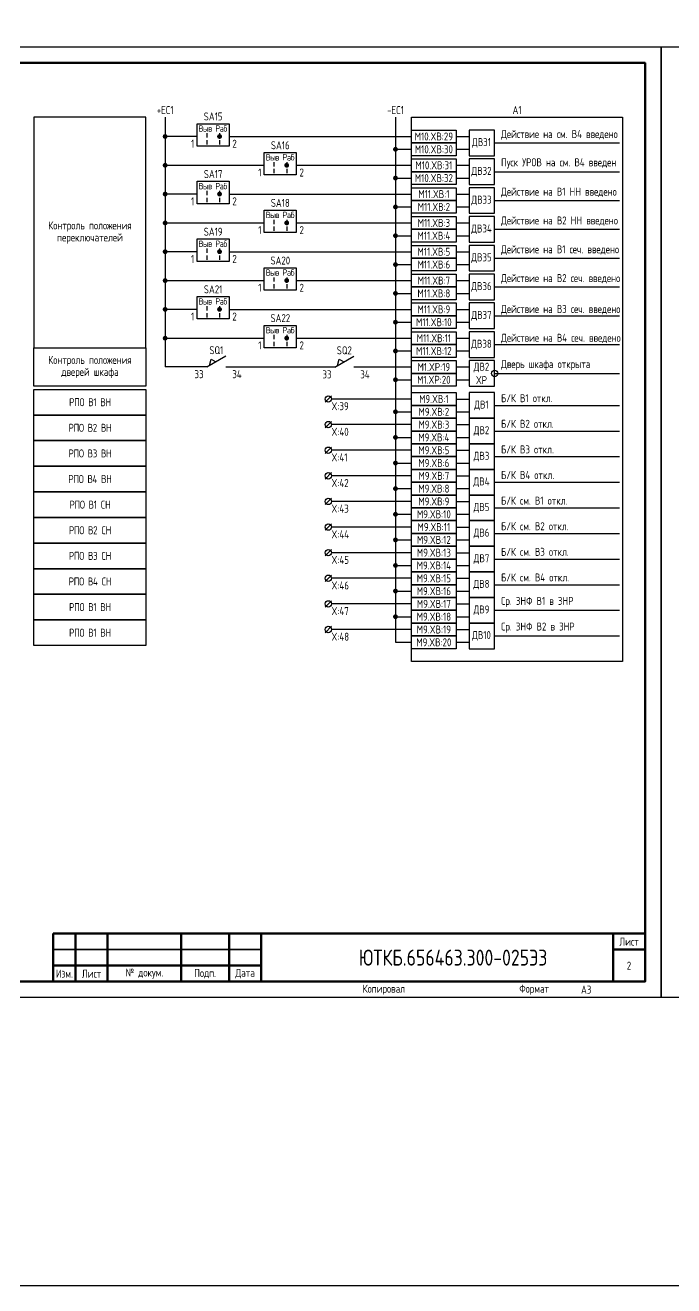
# Model space of a CAD drawing. Header units: millimetres. Extents: x -1036 to 3772, y -90 to 586.
# Drawn here: x 641.2 to 844, y -90 to 303.8 of the extents above; entities that cross this region are included whole.
import ezdxf

# ---------------------------------------------------------------- set-up
doc = ezdxf.new("R2010")
doc.units = ezdxf.units.MM
doc.styles.add('Gost_type_A', font='GOST_0.TTF')

# ---------------------------------------------------------------- blocks, each defined once
blk = doc.blocks.new('Штамп малый нижний')
at = {"lineweight": 50}
for points in [[(-185, 15), (-178, 15), (-178, 5), (-185, 5)], [(-178, 15), (-168, 15), (-168, 5), (-178, 5)], [(-168, 15), (-145, 15), (-145, 5), (-168, 5)], [(-145, 15), (-130, 15), (-130, 5), (-145, 5)], [(-130, 15), (-120, 15), (-120, 5), (-130, 5)], [(-120, 15), (-10, 15), (-10, 0), (-120, 0)], [(-10, 15), (0, 15), (0, 10), (-10, 10)], [(-10, 10), (0, 10), (0, 0), (-10, 0)], [(-185, 5), (-178, 5), (-178, 0), (-185, 0)], [(-178, 5), (-168, 5), (-168, 0), (-178, 0)], [(-168, 5), (-145, 5), (-145, 0), (-168, 0)], [(-145, 5), (-130, 5), (-130, 0), (-145, 0)], [(-130, 5), (-120, 5), (-120, 0), (-130, 0)]]:
    blk.add_lwpolyline(points, close=True, dxfattribs=at)
for points in [[(-185, 15), (-178, 15), (-178, 10), (-185, 10)], [(-178, 15), (-168, 15), (-168, 10), (-178, 10)], [(-168, 15), (-145, 15), (-145, 10), (-168, 10)], [(-145, 15), (-130, 15), (-130, 10), (-145, 10)], [(-130, 15), (-120, 15), (-120, 10), (-130, 10)], [(-185, 10), (-178, 10), (-178, 5), (-185, 5)], [(-178, 10), (-168, 10), (-168, 5), (-178, 5)], [(-168, 10), (-145, 10), (-145, 5), (-168, 5)], [(-145, 10), (-130, 10), (-130, 5), (-145, 5)], [(-130, 10), (-120, 10), (-120, 5), (-130, 5)]]:
    blk.add_lwpolyline(points, close=True)
at = {"char_height": 2.5, "style": 'Gost_type_A'}
for s, insert, width, attachment_point in [('Лист', (-5, 12.5), 10, 5), ('№ докум.', (-156.5, 2.5), 23, 5), ('Подп.', (-137.5, 2.5), 15, 5), ('Дата', (-125, 2.5), 10, 5), ('Изм.', (-181.5, 2.5), 7, 5), ('Лист', (-173, 2.5), 10, 5), ('Копировал', (-75, -2.53), 13.1202, 6), ('Формат', (-30, -2.53), 13.1202, 6)]:
    blk.add_mtext(s, dxfattribs=dict(at, insert=insert, width=width, attachment_point=attachment_point))
blk = doc.blocks.new('Формат_А3')
blk.add_lwpolyline([(-420, 297), (0, 297), (0, 0), (-420, 0)], close=True)
at = {"lineweight": 50}
blk.add_lwpolyline([(-400, 292), (-5, 292), (-5, 5), (-400, 5)], close=True, dxfattribs=at)
blk = doc.blocks.new('POINT')
at = {"const_width": 0.75}
blk.add_lwpolyline([(-0.375, 0, 1), (0.375, 0, 1)], format="xyb", close=True, dxfattribs=at)
blk = doc.blocks.new('Переключатель_положение')
for p, q in [((2, 1), (2, -0.34)), ((2, -1.14), (2, -2.49))]:
    blk.add_line(p, q)

msp = doc.modelspace()

# ---------------------------------------------------------------- linework, layer by layer
for p, q in [((685, 275), (685, 197)), ((757, 275), (757, 111)), ((695, 269), (685, 269)), ((705, 269), (762, 269)), ((776, 269), (780, 269)), ((757, 265), (762, 265)), ((776, 265), (780, 265)), ((788, 267), (827, 267)), ((685, 260), (716, 260)), ((726, 260), (762, 260)), ((776, 260), (780, 260)), ((757, 256), (762, 256)), ((776, 256), (780, 256)), ((788, 258), (827, 258)), ((695, 251), (685, 251)), ((705, 251), (762, 251)), ((776, 251), (780, 251)), ((788, 249), (827, 249)), ((757, 247), (762, 247)), ((776, 247), (780, 247)), ((685, 242), (716, 242)), ((726, 242), (762, 242)), ((776, 242), (780, 242)), ((757, 238), (762, 238)), ((776, 238), (780, 238)), ((788, 240), (827, 240)), ((695, 233), (685, 233)), ((705, 233), (762, 233)), ((776, 233), (780, 233)), ((757, 229), (762, 229)), ((776, 229), (780, 229)), ((788, 231), (827, 231)), ((685, 224), (716, 224)), ((726, 224), (762, 224)), ((776, 224), (780, 224)), ((788, 222), (827, 222)), ((757, 220), (762, 220)), ((776, 220), (780, 220)), ((695, 215), (685, 215)), ((705, 215), (762, 215)), ((776, 215), (780, 215)), ((788, 213), (827, 213)), ((757, 211), (762, 211)), ((776, 211), (780, 211)), ((685, 206), (716, 206)), ((726, 206), (762, 206)), ((776, 206), (780, 206)), ((757, 202), (762, 202)), ((776, 202), (780, 202)), ((788, 204), (827, 204)), ((698, 197), (685, 197)), ((698, 197), (704, 200.46)), ((698.86, 197.5), (699.43, 199.48)), ((699.43, 199.48), (700.87, 198.65)), ((738, 196.95), (704, 196.95)), ((738, 196.95), (744, 200.42)), ((738.86, 197.45), (739.43, 199.44)), ((739.43, 199.44), (740.87, 198.61)), ((744, 197), (762, 197)), ((776, 197), (780, 197)), ((757, 193), (762, 193)), ((776, 193), (780, 193)), ((788, 195), (827, 195)), ((737, 188), (735, 186)), ((762, 187), (737, 187)), ((776, 187), (780, 187)), ((757, 183), (762, 183)), ((776, 183), (780, 183)), ((788, 185), (827, 185)), ((737, 180), (735, 178)), ((762, 179), (737, 179)), ((776, 179), (780, 179)), ((757, 175), (762, 175)), ((776, 175), (780, 175)), ((788, 177), (827, 177)), ((737, 172), (735, 170)), ((762, 171), (737, 171)), ((776, 171), (780, 171)), ((757, 167), (762, 167)), ((776, 167), (780, 167)), ((788, 169), (827, 169)), ((737, 164), (735, 162)), ((762, 163), (737, 163)), ((776, 163), (780, 163)), ((757, 159), (762, 159)), ((776, 159), (780, 159)), ((788, 161), (827, 161)), ((737, 156), (735, 154)), ((762, 155), (737, 155)), ((776, 155), (780, 155)), ((757, 151), (762, 151)), ((776, 151), (780, 151)), ((788, 153), (827, 153)), ((737, 148), (735, 146)), ((762, 147), (737, 147)), ((776, 147), (780, 147)), ((757, 143), (762, 143)), ((776, 143), (780, 143)), ((788, 145), (827, 145)), ((737, 140), (735, 138)), ((762, 139), (737, 139)), ((776, 139), (780, 139)), ((757, 135), (762, 135)), ((776, 135), (780, 135)), ((788, 137), (827, 137)), ((737, 132), (735, 130)), ((762, 131), (737, 131)), ((776, 131), (780, 131)), ((757, 127), (762, 127)), ((776, 127), (780, 127)), ((788, 129), (827, 129)), ((737, 124), (735, 122)), ((762, 123), (737, 123)), ((776, 123), (780, 123)), ((757, 119), (762, 119)), ((776, 119), (780, 119)), ((788, 121), (827, 121)), ((737, 116), (735, 114)), ((762, 115), (737, 115)), ((776, 115), (780, 115)), ((757, 111), (762, 111)), ((776, 111), (780, 111)), ((788, 113), (827, 113))]:
    msp.add_line(p, q)
for points in [[(-1036, 586), (3772, 586), (3772, -90), (-1036, -90)], [(679, 275), (644, 275), (644, 203), (679, 203)], [(695, 273), (705, 273), (705, 266), (695, 266)], [(762, 275), (828, 275), (828, 105), (762, 105)], [(762, 271), (776, 271), (776, 267), (762, 267)], [(716, 264), (726, 264), (726, 257), (716, 257)], [(762, 267), (776, 267), (776, 263), (762, 263)], [(762, 262), (776, 262), (776, 258), (762, 258)], [(762, 258), (776, 258), (776, 254), (762, 254)], [(695, 255), (705, 255), (705, 248), (695, 248)], [(762, 253), (776, 253), (776, 249), (762, 249)], [(762, 249), (776, 249), (776, 245), (762, 245)], [(716, 246), (726, 246), (726, 239), (716, 239)], [(762, 244), (776, 244), (776, 240), (762, 240)], [(695, 237), (705, 237), (705, 230), (695, 230)], [(762, 240), (776, 240), (776, 236), (762, 236)], [(762, 235), (776, 235), (776, 231), (762, 231)], [(762, 231), (776, 231), (776, 227), (762, 227)], [(716, 228), (726, 228), (726, 221), (716, 221)], [(762, 226), (776, 226), (776, 222), (762, 222)], [(762, 222), (776, 222), (776, 218), (762, 218)], [(695, 219), (705, 219), (705, 212), (695, 212)], [(762, 217), (776, 217), (776, 213), (762, 213)], [(762, 213), (776, 213), (776, 209), (762, 209)], [(716, 210), (726, 210), (726, 203), (716, 203)], [(762, 208), (776, 208), (776, 204), (762, 204)], [(679, 191), (644, 191), (644, 203), (679, 203)], [(762, 204), (776, 204), (776, 200), (762, 200)], [(762, 199), (776, 199), (776, 195), (762, 195)], [(762, 195), (776, 195), (776, 191), (762, 191)], [(679, 182), (644, 182), (644, 190), (679, 190)], [(762, 189), (776, 189), (776, 185), (762, 185)], [(679, 174), (644, 174), (644, 182), (679, 182)], [(762, 185), (776, 185), (776, 181), (762, 181)], [(762, 181), (776, 181), (776, 177), (762, 177)], [(679, 166), (644, 166), (644, 174), (679, 174)], [(762, 177), (776, 177), (776, 173), (762, 173)], [(762, 173), (776, 173), (776, 169), (762, 169)], [(679, 158), (644, 158), (644, 166), (679, 166)], [(762, 169), (776, 169), (776, 165), (762, 165)], [(762, 165), (776, 165), (776, 161), (762, 161)], [(679, 150), (644, 150), (644, 158), (679, 158)], [(762, 161), (776, 161), (776, 157), (762, 157)], [(762, 157), (776, 157), (776, 153), (762, 153)], [(679, 142), (644, 142), (644, 150), (679, 150)], [(762, 153), (776, 153), (776, 149), (762, 149)], [(762, 149), (776, 149), (776, 145), (762, 145)], [(679, 134), (644, 134), (644, 142), (679, 142)], [(762, 145), (776, 145), (776, 141), (762, 141)], [(762, 141), (776, 141), (776, 137), (762, 137)], [(679, 126), (644, 126), (644, 134), (679, 134)], [(762, 137), (776, 137), (776, 133), (762, 133)], [(762, 133), (776, 133), (776, 129), (762, 129)], [(762, 129), (776, 129), (776, 125), (762, 125)], [(679, 118), (644, 118), (644, 126), (679, 126)], [(762, 125), (776, 125), (776, 121), (762, 121)], [(762, 121), (776, 121), (776, 117), (762, 117)], [(679, 110), (644, 110), (644, 118), (679, 118)], [(762, 117), (776, 117), (776, 113), (762, 113)], [(762, 113), (776, 113), (776, 109), (762, 109)]]:
    msp.add_lwpolyline(points, close=True)
at = {"ltscale": 4}
for points in [[(780, 263), (788, 263), (788, 271), (780, 271)], [(780, 254), (788, 254), (788, 262), (780, 262)], [(780, 245), (788, 245), (788, 253), (780, 253)], [(780, 236), (788, 236), (788, 244), (780, 244)], [(780, 227), (788, 227), (788, 235), (780, 235)], [(780, 218), (788, 218), (788, 226), (780, 226)], [(780, 209), (788, 209), (788, 217), (780, 217)], [(780, 200), (788, 200), (788, 208), (780, 208)], [(780, 191), (788, 191), (788, 199), (780, 199)], [(780, 181), (788, 181), (788, 189), (780, 189)], [(780, 173), (788, 173), (788, 181), (780, 181)], [(780, 165), (788, 165), (788, 173), (780, 173)], [(780, 157), (788, 157), (788, 165), (780, 165)], [(780, 149), (788, 149), (788, 157), (780, 157)], [(780, 141), (788, 141), (788, 149), (780, 149)], [(780, 133), (788, 133), (788, 141), (780, 141)], [(780, 125), (788, 125), (788, 133), (780, 133)], [(780, 117), (788, 117), (788, 125), (780, 125)], [(780, 109), (788, 109), (788, 117), (780, 117)]]:
    msp.add_lwpolyline(points, close=True, dxfattribs=at)
for centre in [(788, 195), (736, 187), (736, 179), (736, 171), (736, 163), (736, 155), (736, 147), (736, 139), (736, 131), (736, 123), (736, 115)]:
    msp.add_circle(centre, 1)

# ---------------------------------------------------------------- block references
at = {"color": 1}
for name, p in [('Формат_А3', (840, 0)), ('Формат_А3', (1260, 0)), ('Штамп малый нижний', (835, 5))]:
    msp.add_blockref(name, p, dxfattribs=at)
for name, p in [('POINT', (685, 269)), ('Переключатель_положение', (696, 269)), ('POINT', (702, 269)), ('Переключатель_положение', (700, 269)), ('POINT', (757, 265)), ('POINT', (757, 265)), ('POINT', (685, 260)), ('Переключатель_положение', (717, 260)), ('POINT', (723, 260)), ('Переключатель_положение', (721, 260)), ('POINT', (757, 256)), ('POINT', (757, 256)), ('POINT', (685, 251)), ('Переключатель_положение', (696, 251)), ('POINT', (702, 251)), ('Переключатель_положение', (700, 251)), ('POINT', (757, 247)), ('POINT', (757, 247)), ('POINT', (685, 242)), ('Переключатель_положение', (717, 242)), ('POINT', (723, 242)), ('Переключатель_положение', (721, 242)), ('POINT', (757, 238)), ('POINT', (757, 238)), ('POINT', (685, 233)), ('Переключатель_положение', (696, 233)), ('POINT', (702, 233)), ('Переключатель_положение', (700, 233)), ('POINT', (757, 229)), ('POINT', (757, 229)), ('POINT', (685, 224)), ('Переключатель_положение', (717, 224)), ('POINT', (723, 224)), ('Переключатель_положение', (721, 224)), ('POINT', (757, 220)), ('POINT', (757, 220)), ('POINT', (685, 215)), ('Переключатель_положение', (696, 215)), ('POINT', (702, 215)), ('Переключатель_положение', (700, 215)), ('POINT', (757, 211)), ('POINT', (757, 211)), ('POINT', (685, 206)), ('Переключатель_положение', (717, 206)), ('POINT', (723, 206)), ('Переключатель_положение', (721, 206)), ('POINT', (757, 202)), ('POINT', (757, 202)), ('POINT', (757, 193)), ('POINT', (757, 193)), ('POINT', (757, 183)), ('POINT', (757, 175)), ('POINT', (757, 167)), ('POINT', (757, 159)), ('POINT', (757, 151)), ('POINT', (757, 143)), ('POINT', (757, 135)), ('POINT', (757, 135)), ('POINT', (757, 127)), ('POINT', (757, 127)), ('POINT', (757, 119)), ('POINT', (757, 119))]:
    msp.add_blockref(name, p)

# ---------------------------------------------------------------- texts
at = {"style": 'Gost_type_A'}
for s, insert, char_height, width, attachment_point in [('+EC1', (685, 276), 2.5, 20, 8), ('SA15', (700, 274), 2.5, 10, 8), ('-EC1', (757, 276), 2.5, 20, 8), ('{\\T0.9;Выв}', (697.5, 271.5), 2, 5, 5), ('{\\T0.9;Раб}', (702.5, 271.5), 2, 5, 5), ('{\\T0.9;1}', (694, 268), 2.5, 5, 3), ('M10.XВ:29', (769, 269), 2.5, 14, 5), ('ДВ31', (783.88, 267), 2.5, 7.7588, 5), ('\\pxt10;Действие на см. В4 введено', (790, 268), 2.5, 41.4244, 7), ('SA16', (721, 265), 2.5, 10, 8), ('M10.XВ:30', (769, 265), 2.5, 14, 5), ('{\\T0.9;Выв}', (718.5, 262.5), 2, 5, 5), ('{\\T0.9;Раб}', (723.5, 262.5), 2, 5, 5), ('M10.XВ:31', (769, 260), 2.5, 14, 5), ('Пуск УРОВ на см. В4 введен', (790, 259), 2.5, 40.4022, 7), ('SA17', (700, 256), 2.5, 10, 8), ('{\\T0.9;1}', (715, 259), 2.5, 5, 3), ('{\\T0.9;2}', (727, 259), 2.5, 5, 1), ('M10.XВ:32', (769, 256), 2.5, 14, 5), ('ДВ32', (783.88, 258), 2.5, 7.7588, 5), ('{\\T0.9;Выв}', (697.5, 253.5), 2, 5, 5), ('{\\T0.9;Раб}', (702.5, 253.5), 2, 5, 5), ('M11.XВ:1', (769, 251), 2.5, 14, 5), ('Действие на В1 НН введено', (790, 250), 2.5, 41.9385, 7), ('{\\T0.9;1}', (694, 250), 2.5, 5, 3), ('SA18', (721, 247), 2.5, 10, 8), ('M11.XВ:2', (769, 247), 2.5, 14, 5), ('ДВ33', (783.88, 249), 2.5, 7.7588, 5), ('{\\T0.9;Выв}', (718.5, 244.5), 2, 5, 5), ('{\\T0.9;Раб}', (723.5, 244.5), 2, 5, 5), ('SA19', (700, 238), 2.5, 10, 8), ('{\\T0.9;1}', (715, 241), 2.5, 5, 3), ('{\\T0.9;2}', (727, 241), 2.5, 5, 1), ('M11.XВ:3', (769, 242), 2.5, 14, 5), ('ДВ34', (783.88, 240), 2.5, 7.7588, 5), ('Действие на В2 НН введено', (790, 241), 2.5, 44.8565, 7), ('{\\T0.9;Выв}', (697.5, 235.5), 2, 5, 5), ('{\\T0.9;Раб}', (702.5, 235.5), 2, 5, 5), ('M11.XВ:4', (769, 238), 2.5, 14, 5), ('M11.XВ:5', (769, 233), 2.5, 14, 5), ('ДВ35', (783.88, 231), 2.5, 7.7588, 5), ('Действие на В1 сеч. введено', (790, 232), 2.5, 44.8565, 7), ('{\\T0.9;1}', (694, 232), 2.5, 5, 3), ('SA20', (721, 229), 2.5, 10, 8), ('M11.XВ:6', (769, 229), 2.5, 14, 5), ('{\\T0.9;Выв}', (718.5, 226.5), 2, 5, 5), ('{\\T0.9;Раб}', (723.5, 226.5), 2, 5, 5), ('M11.XВ:7', (769, 224), 2.5, 14, 5), ('Действие на В2 сеч. введено', (790, 223), 2.5, 42.3189, 7), ('SA21', (700, 220), 2.5, 10, 8), ('{\\T0.9;1}', (715, 223), 2.5, 5, 3), ('{\\T0.9;2}', (727, 223), 2.5, 5, 1), ('M11.XВ:8', (769, 220), 2.5, 14, 5), ('ДВ36', (783.88, 222), 2.5, 7.7588, 5), ('{\\T0.9;Выв}', (697.5, 217.5), 2, 5, 5), ('{\\T0.9;Раб}', (702.5, 217.5), 2, 5, 5), ('{\\T0.9;1}', (694, 214), 2.5, 5, 3), ('SA22', (721, 211), 2.5, 10, 8), ('M11.XВ:9', (769, 215), 2.5, 14, 5), ('ДВ37', (783.88, 213), 2.5, 7.7588, 5), ('Действие на В3 сеч. введено', (790, 213.35), 2.5, 42.2678, 7), ('{\\T0.9;Выв}', (718.5, 208.5), 2, 5, 5), ('{\\T0.9;Раб}', (723.5, 208.5), 2, 5, 5), ('M11.XВ:10', (769, 211), 2.5, 14, 5), ('{\\T0.9;1}', (715, 205), 2.5, 5, 3), ('{\\T0.9;2}', (727, 205), 2.5, 5, 1), ('M11.XВ:11', (769, 206), 2.5, 14, 5), ('ДВ38', (783.88, 204), 2.5, 7.7588, 5), ('Действие на В4 сеч. введено', (790, 204.35), 2.5, 44.2125, 7), ('SQ1', (701, 201), 2.5, 10, 8), ('SQ2', (741, 200.95), 2.5, 10, 8), ('M11.XВ:12', (769, 202), 2.5, 14, 5), ('M1.XP:19', (769, 197), 2.5, 14, 5), ('ДВ2 XP', (783.88, 195), 2.5, 7.7588, 5), ('Дверь шкафа открыта', (790, 196), 2.5, 35.9749, 7), ('33', (697, 196), 2.5, 6, 3), ('34', (706, 196), 2.5, 6, 1), ('33', (737, 195.95), 2.5, 6, 3), ('34', (746, 195.95), 2.5, 6, 1), ('M1.XP:20', (769, 193), 2.5, 14, 5), ('M9.XВ:1', (769, 187), 2.5, 14, 5), ('ДВ1', (783.88, 185), 2.5, 7.7588, 5), ('Б/К В1 откл.', (790, 186), 2.5, 30.8621, 7), ('M9.XВ:2', (769, 183), 2.5, 14, 5), ('M9.XВ:3', (769, 179), 2.5, 14, 5), ('ДВ2', (783.88, 177), 2.5, 7.7588, 5), ('Б/К В2 откл.', (790, 178), 2.5, 38.5025, 7), ('M9.XВ:4', (769, 175), 2.5, 14, 5), ('M9.XВ:5', (769, 171), 2.5, 14, 5), ('ДВ3', (783.88, 169), 2.5, 7.7588, 5), ('Б/К В3 откл.', (790, 170), 2.5, 27.8465, 7), ('M9.XВ:6', (769, 167), 2.5, 14, 5), ('M9.XВ:7', (769, 163), 2.5, 14, 5), ('ДВ4', (783.88, 161), 2.5, 7.7588, 5), ('Б/К В4 откл.', (790, 162), 2.5, 27.8465, 7), ('M9.XВ:8', (769, 159), 2.5, 14, 5), ('M9.XВ:9', (769, 155), 2.5, 14, 5), ('ДВ5', (783.88, 153), 2.5, 7.7588, 5), ('Б/К см. В1 откл.', (790, 154), 2.5, 33.9239, 7), ('M9.XВ:10', (769, 151), 2.5, 14, 5), ('M9.XВ:11', (769, 147), 2.5, 14, 5), ('ДВ6', (783.88, 145), 2.5, 7.7588, 5), ('Б/К см. В2 откл.', (790, 146), 2.5, 37, 7), ('M9.XВ:12', (769, 143), 2.5, 14, 5), ('M9.XВ:13', (769, 139), 2.5, 14, 5), ('ДВ7', (783.88, 137), 2.5, 7.7588, 5), ('Б/К см. В3 откл.', (790, 138), 2.5, 44.8565, 7), ('M9.XВ:14', (769, 135), 2.5, 14, 5), ('M9.XВ:15', (769, 131), 2.5, 14, 5), ('ДВ8', (783.88, 129), 2.5, 7.7588, 5), ('Б/К см. В4 откл.', (790, 130), 2.5, 43.1126, 7), ('M9.XВ:16', (769, 127), 2.5, 14, 5), ('M9.XВ:17', (769, 123), 2.5, 14, 5), ('ДВ9', (783.88, 121), 2.5, 7.7588, 5), ('Ср. ЗНФ В1 в ЗНР', (790, 122), 2.5, 46.288, 7), ('M9.XВ:18', (769, 119), 2.5, 14, 5), ('M9.XВ:19', (769, 115), 2.5, 14, 5), ('ДВ10', (783.88, 113), 2.5, 7.7588, 5), ('Ср. ЗНФ В2 в ЗНР', (790, 114), 2.5, 46.0438, 7), ('M9.XВ:20', (769, 111), 2.5, 14, 5), ('ЮТКБ.656463.300-025Э3', (775, 12.5), 5, 120, 5), ('2', (830, 10), 2.5, 10, 5), ('A3', (815, 2.5), 2.5, 20, 4)]:
    msp.add_mtext(s, dxfattribs=dict(at, insert=insert, char_height=char_height, width=width, attachment_point=attachment_point))
at = {"char_height": 2.5, "line_spacing_factor": 0.9, "style": 'Gost_type_A'}
for s, insert, width, attachment_point in [('A1', (795, 276), 66, 8), ('Контроль положения\\Pпереключателей', (661.5, 239), 35, 5), ('Контроль положения\\Pдверей шкафа', (661.5, 197), 35, 5), ('{\\T0.95;РПО В1 ВН}', (661.5, 186), 35, 5), ('X:39', (737, 186), 8, 1), ('{\\T0.95;РПО В2 ВН}', (661.5, 178), 35, 5), ('X:40', (737, 178), 8, 1), ('{\\T0.95;РПО В3 ВН}', (661.5, 170), 35, 5), ('X:41', (737, 170), 8, 1), ('{\\T0.95;РПО В4 ВН}', (661.5, 162), 35, 5), ('X:42', (737, 162), 8, 1), ('{\\T0.95;РПО В1 CН}', (661.5, 154), 35, 5), ('X:43', (737, 154), 8, 1), ('{\\T0.95;РПО В2 CН}', (661.5, 146), 35, 5), ('X:44', (737, 146), 8, 1), ('{\\T0.95;РПО В3 CН}', (661.5, 138), 35, 5), ('X:45', (737, 138), 8, 1), ('{\\T0.95;РПО В4 CН}', (661.5, 130), 35, 5), ('X:46', (737, 130), 8, 1), ('{\\T0.95;РПО В1 ВН}', (661.5, 122), 35, 5), ('X:47', (737, 122), 8, 1), ('{\\T0.95;РПО В1 ВН}', (661.5, 114), 35, 5), ('X:48', (737, 114), 8, 1)]:
    msp.add_mtext(s, dxfattribs=dict(at, insert=insert, width=width, attachment_point=attachment_point))
at = {"char_height": 2.5, "attachment_point": 1, "style": 'Gost_type_A'}
for insert in [(706, 268), (706, 250), (706, 232), (706, 214)]:
    msp.add_mtext('{\\T0.9;2}', dxfattribs=dict(at, insert=insert))

doc.saveas('drawing.dxf')
